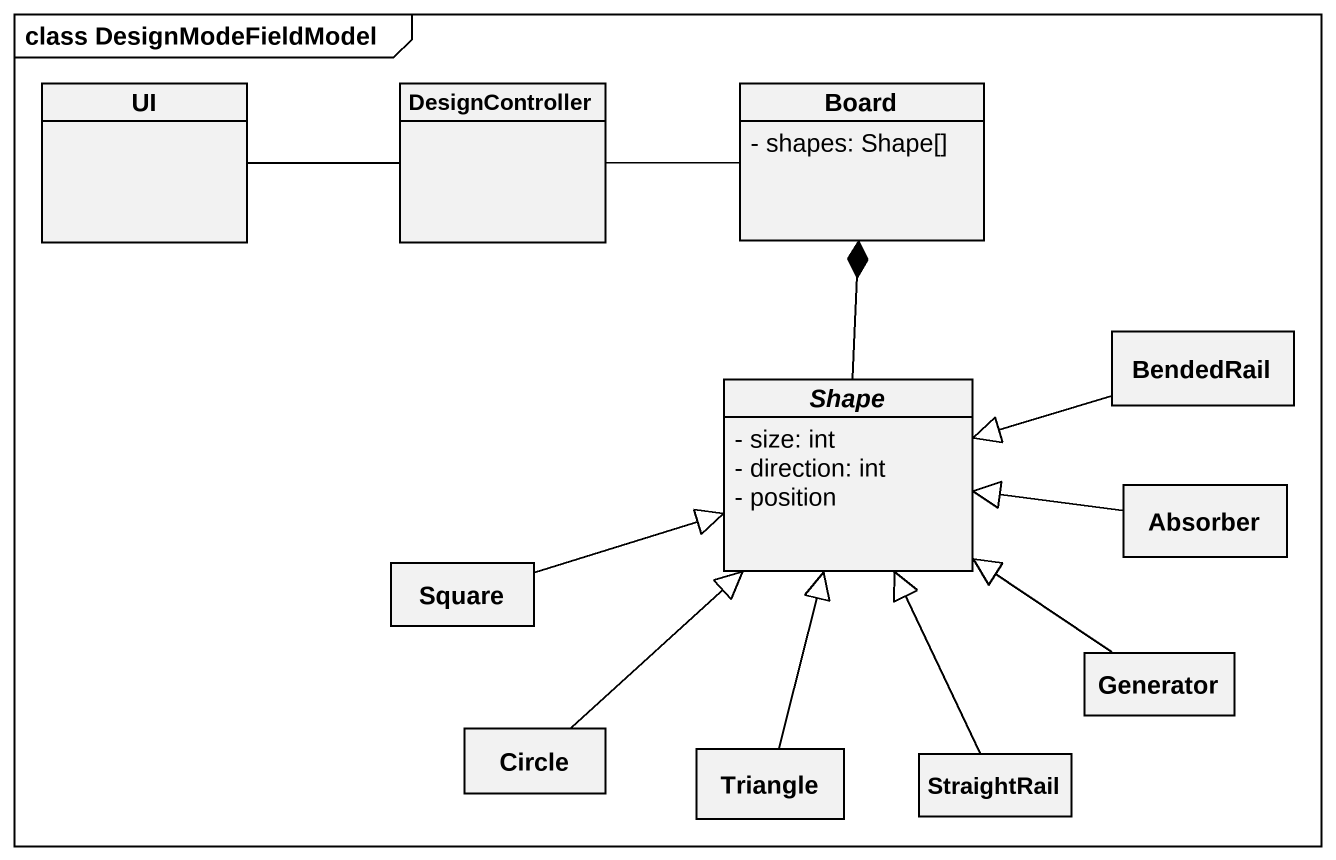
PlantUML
@startuml
mainframe class DesignModeFieldModel
hide circle
hide empty members
skinparam classAttributeIconSize 0
class UI
class DesignController
class Board {
  - shapes: Shape[]
}
abstract class Shape {
  - size: int
  - direction: int
  - position
}
class BendedRail
class Absorber
class Square
class "Circle" as Circle_
class Generator
class Triangle
class StraightRail
DesignController -left- UI
DesignController -right- Board
Shape -up-* Board
BendedRail -left-|> Shape
Absorber -left-|> Shape
Square -right-|> Shape
Circle_ -up-|> Shape
Generator -up-|> Shape
Triangle -up-|> Shape
StraightRail -up-|> Shape
@enduml
